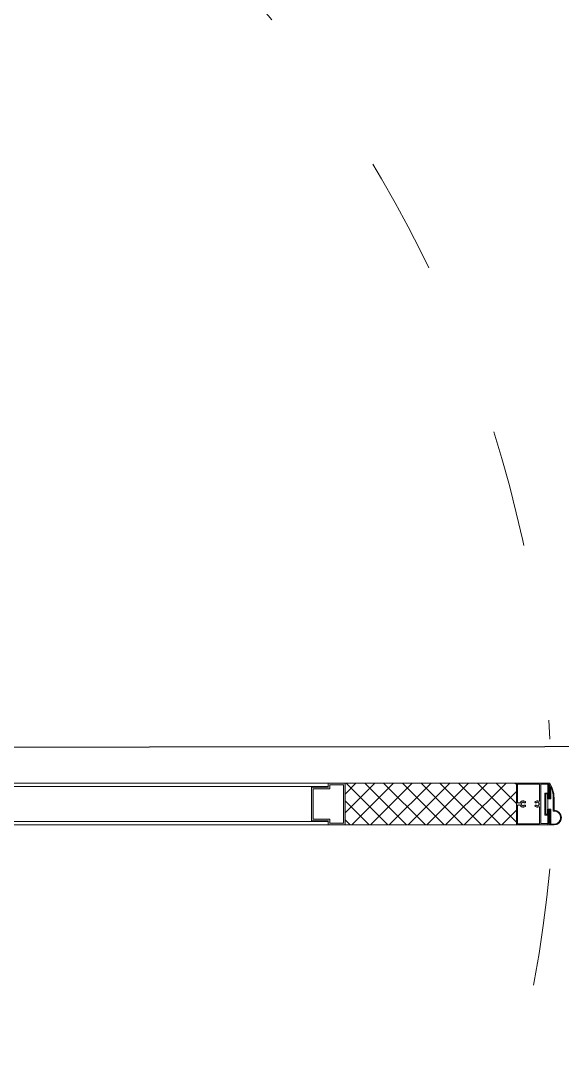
# Model space of a CAD drawing. Header units: millimetres. Extents: x -10496 to -5455, y -188 to 7293.
# Drawn here: x -6257.4 to -6202.2, y 5146.9 to 5253 of the extents above; entities that cross this region are included whole.
import ezdxf

# ---------------------------------------------------------------- set-up
doc = ezdxf.new("R2010")
doc.units = ezdxf.units.MM
doc.linetypes.add('ACAD_ISO03W100', pattern=[30, 12, -18])
for name, color, linetype in [('02_BEMASSUNG', 4, 'Continuous'), ('GJC ALAN', 2, 'Continuous'), ('İÇERİK1', 14, 'Continuous')]:
    doc.layers.add(name, color=color, linetype=linetype)
doc.layers.add('GJC_ölçüler', color=253, linetype='Continuous', lineweight=5)

# ---------------------------------------------------------------- blocks, each defined once
blk = doc.blocks.new('120 çarpma kapı')
at = {"lineweight": 9, "true_color": 0x000000}
h = blk.add_hatch(color=18, dxfattribs=at)
h.dxf.hatch_style = 1
h.paths.add_polyline_path([(3107.96, 15201.85), (3109.66, 15201.85), (3109.66, 15201.43), (3111.37, 15201.43), (3111.37, 15205.69), (3109.66, 15205.69), (3109.66, 15205.26), (3107.96, 15205.26)])
h.paths.add_polyline_path([(3108.13, 15202.02), (3109.83, 15202.02), (3109.83, 15201.6), (3111.2, 15201.6), (3111.2, 15205.52), (3109.83, 15205.52), (3109.83, 15205.09), (3108.13, 15205.09)], flags=16)
at = {"lineweight": 9, "true_color": 0xc7c8ca}
h = blk.add_hatch(color=9, dxfattribs=at)
h.dxf.hatch_style = 1
h.paths.add_polyline_path([(3130.33, 15205.69), (3130.31, 15205.67), (3130.28, 15205.69), (3130.07, 15205.69), (3130.04, 15205.67), (3130.02, 15205.69), (3129.8, 15205.69), (3129.78, 15205.67), (3129.75, 15205.69), (3129.54, 15205.69), (3129.51, 15205.67), (3129.49, 15205.69), (3129.27, 15205.69), (3129.25, 15205.67), (3129.22, 15205.69), (3129.01, 15205.69), (3128.98, 15205.67), (3128.96, 15205.69), (3128.89, 15205.69, 0.414214), (3128.85, 15205.65), (3128.85, 15201.47, 0.414214), (3128.89, 15201.43), (3128.96, 15201.43), (3128.98, 15201.45), (3129.01, 15201.43), (3129.22, 15201.43), (3129.25, 15201.45), (3129.27, 15201.43), (3129.49, 15201.43), (3129.51, 15201.45), (3129.54, 15201.43), (3129.75, 15201.43), (3129.78, 15201.45), (3129.8, 15201.43), (3130.02, 15201.43), (3130.04, 15201.45), (3130.07, 15201.43), (3130.28, 15201.43), (3130.31, 15201.45), (3130.33, 15201.43), (3130.55, 15201.43), (3130.57, 15201.45), (3130.6, 15201.43), (3130.81, 15201.43), (3130.84, 15201.45), (3130.86, 15201.43), (3131.07, 15201.43), (3131.1, 15201.45), (3131.13, 15201.43), (3131.34, 15201.43), (3131.36, 15201.45), (3131.39, 15201.43), (3131.6, 15201.43), (3131.63, 15201.45), (3131.65, 15201.43), (3131.87, 15201.43), (3131.89, 15201.45), (3131.92, 15201.43), (3132.13, 15201.43), (3132.16, 15201.45), (3132.18, 15201.43), (3132.24, 15201.43, 0.414214), (3132.26, 15201.45), (3132.26, 15202.92), (3132.16, 15202.92), (3132.14, 15202.92), (3132.14, 15201.58, -0.414214), (3132.11, 15201.55), (3131.33, 15201.55), (3131.33, 15205.56), (3132.11, 15205.56, -0.414214), (3132.14, 15205.54), (3132.14, 15204.2), (3132.16, 15204.2), (3132.26, 15204.2), (3132.26, 15205.67, 0.414214), (3132.24, 15205.69), (3132.18, 15205.69), (3132.16, 15205.67), (3132.13, 15205.69), (3131.92, 15205.69), (3131.89, 15205.67), (3131.87, 15205.69), (3131.65, 15205.69), (3131.63, 15205.67), (3131.6, 15205.69), (3131.39, 15205.69), (3131.36, 15205.67), (3131.34, 15205.69), (3131.13, 15205.69), (3131.1, 15205.67), (3131.07, 15205.69), (3130.86, 15205.69), (3130.84, 15205.67), (3130.81, 15205.69), (3130.6, 15205.69), (3130.57, 15205.67), (3130.55, 15205.69)])
h.paths.add_polyline_path([(3131.18, 15205.58, -0.414214), (3131.2, 15205.56), (3131.2, 15203.89, -0.561991), (3131.14, 15203.85, 0.306782), (3130.77, 15203.81, 1), (3130.88, 15203.68, -0.054412), (3130.91, 15203.7, 0.301481), (3130.91, 15203.72, -0.405143), (3130.92, 15203.74, -0.083097), (3130.98, 15203.75, -0.083097), (3131.05, 15203.74, -0.405143), (3131.06, 15203.72, 0.301481), (3131.06, 15203.7, -0.145709), (3131.13, 15203.64, 0.301473), (3131.15, 15203.63, -0.405144), (3131.17, 15203.62, -0.083419), (3131.18, 15203.56, -0.082774), (3131.17, 15203.5, -0.405142), (3131.15, 15203.48, 0.301489), (3131.13, 15203.48, -0.145709), (3131.06, 15203.41, 0.301481), (3131.06, 15203.39, -0.405143), (3131.05, 15203.37, -0.083097), (3130.98, 15203.36, -0.083097), (3130.92, 15203.37, -0.405143), (3130.91, 15203.39, 0.301481), (3130.91, 15203.41, -0.054412), (3130.88, 15203.43, 1), (3130.77, 15203.31, 0.306781), (3131.14, 15203.27, -0.561991), (3131.2, 15203.23), (3131.2, 15201.55, -0.414214), (3131.18, 15201.53), (3129, 15201.53, -0.414214), (3128.96, 15201.58), (3128.96, 15203.41, -0.414214), (3129, 15203.45), (3129.21, 15203.45, -0.306059), (3129.23, 15203.44, 0.514738), (3129.75, 15203.31, 1), (3129.64, 15203.43, -0.054412), (3129.61, 15203.41, 0.301481), (3129.61, 15203.39, -0.405143), (3129.6, 15203.37, -0.083097), (3129.53, 15203.36, -0.083097), (3129.47, 15203.37, -0.405143), (3129.46, 15203.39, 0.301481), (3129.46, 15203.41, -0.145709), (3129.39, 15203.48, 0.301473), (3129.37, 15203.48, -0.405144), (3129.35, 15203.5, -0.083419), (3129.34, 15203.56, -0.082774), (3129.35, 15203.62, -0.405142), (3129.37, 15203.63, 0.301489), (3129.39, 15203.64, -0.145709), (3129.46, 15203.7, 0.301481), (3129.46, 15203.72, -0.405143), (3129.47, 15203.74, -0.083097), (3129.53, 15203.75, -0.083097), (3129.6, 15203.74, -0.405143), (3129.61, 15203.72, 0.301481), (3129.61, 15203.7, -0.054412), (3129.64, 15203.68, 1), (3129.75, 15203.81, 0.514738), (3129.23, 15203.68, -0.306059), (3129.21, 15203.67), (3129, 15203.67, -0.414214), (3128.96, 15203.71), (3128.96, 15205.54, -0.414214), (3129, 15205.58)], flags=16)
h = blk.add_hatch(color=9, dxfattribs=at)
h.dxf.hatch_style = 1
h.paths.add_polyline_path([(3131.2, 15201.55), (3131.2, 15203.23, 0.561991), (3131.14, 15203.27, -0.306781), (3130.77, 15203.31, -1), (3130.88, 15203.43, 0.045173), (3130.9, 15203.42, -0.405963), (3130.91, 15203.39, 0.405143), (3130.92, 15203.37, 0.083097), (3130.98, 15203.36, 0.083097), (3131.05, 15203.37, 0.405143), (3131.06, 15203.39, -0.405963), (3131.07, 15203.42, 0.126935), (3131.13, 15203.47, -0.405953), (3131.15, 15203.48, 0.405142), (3131.17, 15203.5, 0.082774), (3131.18, 15203.56, 0.083419), (3131.17, 15203.62, 0.405144), (3131.15, 15203.63, -0.405974), (3131.13, 15203.64, 0.126932), (3131.07, 15203.7, -0.405963), (3131.06, 15203.72, 0.405143), (3131.05, 15203.74, 0.083097), (3130.98, 15203.75, 0.083097), (3130.92, 15203.74, 0.405143), (3130.91, 15203.72, -0.405963), (3130.9, 15203.7, 0.045173), (3130.88, 15203.68, -1), (3130.77, 15203.81, -0.306781), (3131.14, 15203.85, 0.561991), (3131.2, 15203.89), (3131.2, 15205.56, 0.414214), (3131.18, 15205.58), (3129, 15205.58, 0.414214), (3128.96, 15205.54), (3128.96, 15203.71, 0.414214), (3129, 15203.67), (3129.21, 15203.67, 0.306059), (3129.23, 15203.68, -0.514738), (3129.75, 15203.81, -1), (3129.64, 15203.68, 0.045173), (3129.62, 15203.7, -0.405963), (3129.61, 15203.72, 0.405143), (3129.6, 15203.74, 0.083097), (3129.53, 15203.75, 0.083097), (3129.47, 15203.74, 0.405143), (3129.46, 15203.72, -0.405963), (3129.45, 15203.7, 0.126935), (3129.39, 15203.64, -0.405953), (3129.37, 15203.63, 0.405142), (3129.35, 15203.62, 0.082774), (3129.34, 15203.56, 0.083419), (3129.35, 15203.5, 0.405144), (3129.37, 15203.48, -0.405974), (3129.39, 15203.47, 0.126932), (3129.45, 15203.42, -0.405963), (3129.46, 15203.39, 0.405143), (3129.47, 15203.37, 0.083097), (3129.53, 15203.36, 0.083097), (3129.6, 15203.37, 0.405143), (3129.61, 15203.39, -0.405963), (3129.62, 15203.42, 0.045173), (3129.64, 15203.43, -1), (3129.75, 15203.31, -0.514738), (3129.23, 15203.44, 0.306059), (3129.21, 15203.45), (3129, 15203.45, 0.414214), (3128.96, 15203.41), (3128.96, 15201.58, 0.414214), (3129, 15201.53), (3131.18, 15201.53, 0.414214)], flags=17)
h.paths.add_polyline_path([(3131.2, 15201.55, -0.414214), (3131.18, 15201.53), (3129, 15201.53, -0.414214), (3128.96, 15201.58), (3128.96, 15203.41, -0.414214), (3129, 15203.45), (3129.21, 15203.45, -0.306059), (3129.23, 15203.44, 0.514738), (3129.75, 15203.31, 1), (3129.64, 15203.43, -0.054412), (3129.61, 15203.41, 0.301481), (3129.61, 15203.39, -0.405143), (3129.6, 15203.37, -0.083097), (3129.53, 15203.36, -0.083097), (3129.47, 15203.37, -0.405143), (3129.46, 15203.39, 0.301481), (3129.46, 15203.41, -0.145709), (3129.39, 15203.48, 0.301473), (3129.37, 15203.48, -0.405144), (3129.35, 15203.5, -0.083419), (3129.34, 15203.56, -0.082774), (3129.35, 15203.62, -0.405142), (3129.37, 15203.63, 0.301489), (3129.39, 15203.64, -0.145709), (3129.46, 15203.7, 0.301481), (3129.46, 15203.72, -0.405143), (3129.47, 15203.74, -0.083097), (3129.53, 15203.75, -0.083097), (3129.6, 15203.74, -0.405143), (3129.61, 15203.72, 0.301481), (3129.61, 15203.7, -0.054412), (3129.64, 15203.68, 1), (3129.75, 15203.81, 0.514738), (3129.23, 15203.68, -0.306059), (3129.21, 15203.67), (3129, 15203.67, -0.414214), (3128.96, 15203.71), (3128.96, 15205.54, -0.414214), (3129, 15205.58), (3131.18, 15205.58, -0.414214), (3131.2, 15205.56), (3131.2, 15203.89, -0.561991), (3131.14, 15203.85, 0.306782), (3130.77, 15203.81, 1), (3130.88, 15203.68, -0.054412), (3130.91, 15203.7, 0.301481), (3130.91, 15203.72, -0.405143), (3130.92, 15203.74, -0.083097), (3130.98, 15203.75, -0.083097), (3131.05, 15203.74, -0.405143), (3131.06, 15203.72, 0.301481), (3131.06, 15203.7, -0.145709), (3131.13, 15203.64, 0.301473), (3131.15, 15203.63, -0.405144), (3131.17, 15203.62, -0.083419), (3131.18, 15203.56, -0.082774), (3131.17, 15203.5, -0.405142), (3131.15, 15203.48, 0.301489), (3131.13, 15203.48, -0.145709), (3131.06, 15203.41, 0.301481), (3131.06, 15203.39, -0.405143), (3131.05, 15203.37, -0.083097), (3130.98, 15203.36, -0.083097), (3130.92, 15203.37, -0.405143), (3130.91, 15203.39, 0.301481), (3130.91, 15203.41, -0.054412), (3130.88, 15203.43, 1), (3130.77, 15203.31, 0.306781), (3131.14, 15203.27, -0.561991), (3131.2, 15203.23)], flags=17)
at = {"lineweight": 9, "true_color": 0x000000}
h = blk.add_hatch(color=18, dxfattribs=at)
h.dxf.hatch_style = 1
h.paths.add_polyline_path([(3132.26, 15204.18), (3132.09, 15204.18), (3132.09, 15204.69), (3131.75, 15204.69), (3131.75, 15202.44), (3132.09, 15202.44), (3132.09, 15202.95), (3132.26, 15202.95), (3132.26, 15201.43, 0.149126), (3132.69, 15203.19), (3132.69, 15204.2, 1), (3132.69, 15205.7), (3132.26, 15205.7)])
h.paths.add_polyline_path([(3132.35, 15205.61), (3132.69, 15205.61, -1.062317), (3132.6, 15204.29), (3132.6, 15203.19, -0.120241), (3132.35, 15201.78), (3132.35, 15203.03), (3132.01, 15203.03), (3132.01, 15202.52), (3131.84, 15202.52), (3131.84, 15204.61), (3132.01, 15204.61), (3132.01, 15204.09), (3132.35, 15204.09)], flags=16)
at = {"lineweight": 9}
for p, q in [((3012.11, 15205.69), (3132.04, 15205.69)), ((3034.93, 15205.69), (3109.66, 15205.69)), ((3109.66, 15205.69), (3109.66, 15205.35)), ((3111.37, 15205.69), (3109.66, 15205.69)), ((3109.66, 15205.69), (3109.66, 15205.26)), ((3111.37, 15201.43), (3111.37, 15205.69)), ((3111.37, 15205.69), (3128.85, 15205.69)), ((3111.37, 15201.43), (3111.37, 15205.69)), ((3128.85, 15205.69), (3128.85, 15201.43)), ((3132.04, 15205.69), (3132.04, 15201.43)), ((3132.69, 15205.7), (3132.26, 15205.7)), ((3132.26, 15204.18), (3132.26, 15205.7)), ((3132.69, 15205.61), (3132.35, 15205.61)), ((3132.35, 15204.09), (3132.35, 15205.61)), ((3109.66, 15205.35), (3034.93, 15205.35)), ((3109.66, 15205.26), (3107.96, 15205.26)), ((3107.96, 15205.26), (3107.96, 15201.85)), ((3109.83, 15205.09), (3108.13, 15205.09)), ((3108.13, 15205.09), (3108.13, 15202.02)), ((3111.2, 15205.52), (3109.83, 15205.52)), ((3109.83, 15205.52), (3109.83, 15205.09)), ((3111.2, 15201.6), (3111.2, 15205.52)), ((3132.09, 15204.69), (3131.75, 15204.69)), ((3131.75, 15204.69), (3131.75, 15202.44)), ((3132.01, 15204.61), (3131.84, 15204.61)), ((3131.84, 15204.61), (3131.84, 15202.52)), ((3132.01, 15204.09), (3132.01, 15204.61)), ((3132.09, 15204.18), (3132.09, 15204.69)), ((3132.35, 15204.09), (3132.01, 15204.09)), ((3132.26, 15204.18), (3132.09, 15204.18)), ((3132.6, 15204.29), (3132.6, 15203.19)), ((3132.69, 15204.2), (3132.69, 15203.19)), ((3132.09, 15202.44), (3131.75, 15202.44)), ((3132.01, 15202.52), (3131.84, 15202.52)), ((3132.35, 15203.03), (3132.01, 15203.03)), ((3132.01, 15203.03), (3132.01, 15202.52)), ((3132.26, 15202.95), (3132.09, 15202.95)), ((3132.09, 15202.95), (3132.09, 15202.44)), ((3132.26, 15202.95), (3132.26, 15201.43)), ((3132.35, 15203.03), (3132.35, 15201.78)), ((3132.04, 15201.43), (3012.11, 15201.43)), ((3109.66, 15201.77), (3034.93, 15201.77)), ((3034.93, 15201.43), (3109.66, 15201.43)), ((3107.96, 15201.85), (3109.66, 15201.85)), ((3108.13, 15202.02), (3109.83, 15202.02)), ((3109.66, 15201.85), (3109.66, 15201.43)), ((3109.66, 15201.43), (3109.66, 15201.77)), ((3109.66, 15201.43), (3111.37, 15201.43)), ((3109.83, 15202.02), (3109.83, 15201.6)), ((3109.83, 15201.6), (3111.2, 15201.6)), ((3128.85, 15201.43), (3111.37, 15201.43))]:
    blk.add_line(p, q, dxfattribs=at)
at = {"color": 40, "linetype": 'Continuous', "lineweight": 9, "true_color": 0xf8d731}
for p, q in [((3111.37, 15205.16), (3111.9, 15205.69)), ((3111.37, 15203.24), (3113.82, 15205.69)), ((3111.47, 15201.43), (3115.73, 15205.69)), ((3116.31, 15201.43), (3112.05, 15205.69)), ((3113.38, 15201.43), (3117.64, 15205.69)), ((3118.22, 15201.43), (3113.96, 15205.69)), ((3115.29, 15201.43), (3119.56, 15205.69)), ((3120.14, 15201.43), (3115.88, 15205.69)), ((3117.21, 15201.43), (3121.47, 15205.69)), ((3122.05, 15201.43), (3117.79, 15205.69)), ((3119.12, 15201.43), (3123.39, 15205.69)), ((3123.97, 15201.43), (3119.7, 15205.69)), ((3121.04, 15201.43), (3125.3, 15205.69)), ((3125.88, 15201.43), (3121.62, 15205.69)), ((3122.95, 15201.43), (3127.22, 15205.69)), ((3127.8, 15201.43), (3123.53, 15205.69)), ((3128.85, 15202.29), (3125.45, 15205.69)), ((3128.85, 15204.2), (3127.36, 15205.69)), ((3124.87, 15201.43), (3128.85, 15205.41)), ((3114.4, 15201.43), (3111.37, 15204.45)), ((3126.78, 15201.43), (3128.85, 15203.5)), ((3112.48, 15201.43), (3111.37, 15202.54)), ((3128.7, 15201.43), (3128.85, 15201.58))]:
    blk.add_line(p, q, dxfattribs=at)
at = {"lineweight": 9}
for centre, radius, start, end in [((3132.69, 15204.95), 0.665, 262.8546, 89.7777), ((3132.69, 15204.95), 0.748, 270, 90), ((3129.59, 15203.01), 3.1, 329.4196, 3.3468), ((3129.59, 15203.01), 3.02, 335.9982, 3.4237)]:
    blk.add_arc(centre, radius, start, end, dxfattribs=at)
at = {"layer": '02_BEMASSUNG', "linetype": 'ACAD_ISO03W100', "lineweight": 9}
for centre, radius, start, end in [((2998.63, 15197.41), 134.24, 5.4498, 82.4044), ((3004.25, 15204.3), 128.23, 275.4267, 356.7191)]:
    blk.add_arc(centre, radius, start, end, dxfattribs=at)
at = {"layer": 'İÇERİK1', "color": 0, "lineweight": 9}
for p, q in [((3128.85, 15205.65), (3128.85, 15201.47)), ((3128.96, 15205.69), (3128.89, 15205.69)), ((3128.98, 15205.67), (3128.96, 15205.69)), ((3129.01, 15205.69), (3128.98, 15205.67)), ((3131.18, 15205.58), (3129, 15205.58)), ((3129.22, 15205.69), (3129.01, 15205.69)), ((3129.25, 15205.67), (3129.22, 15205.69)), ((3129.27, 15205.69), (3129.25, 15205.67)), ((3129.49, 15205.69), (3129.27, 15205.69)), ((3129.51, 15205.67), (3129.49, 15205.69)), ((3129.54, 15205.69), (3129.51, 15205.67)), ((3129.75, 15205.69), (3129.54, 15205.69)), ((3129.78, 15205.67), (3129.75, 15205.69)), ((3129.8, 15205.69), (3129.78, 15205.67)), ((3130.02, 15205.69), (3129.8, 15205.69)), ((3130.04, 15205.67), (3130.02, 15205.69)), ((3130.07, 15205.69), (3130.04, 15205.67)), ((3130.28, 15205.69), (3130.07, 15205.69)), ((3130.31, 15205.67), (3130.28, 15205.69)), ((3130.33, 15205.69), (3130.31, 15205.67)), ((3130.55, 15205.69), (3130.33, 15205.69)), ((3130.57, 15205.67), (3130.55, 15205.69)), ((3130.6, 15205.69), (3130.57, 15205.67)), ((3130.81, 15205.69), (3130.6, 15205.69)), ((3130.84, 15205.67), (3130.81, 15205.69)), ((3130.86, 15205.69), (3130.84, 15205.67)), ((3131.07, 15205.69), (3130.86, 15205.69)), ((3131.1, 15205.67), (3131.07, 15205.69)), ((3131.13, 15205.69), (3131.1, 15205.67)), ((3131.34, 15205.69), (3131.13, 15205.69)), ((3131.36, 15205.67), (3131.34, 15205.69)), ((3131.39, 15205.69), (3131.36, 15205.67)), ((3131.6, 15205.69), (3131.39, 15205.69)), ((3131.63, 15205.67), (3131.6, 15205.69)), ((3131.65, 15205.69), (3131.63, 15205.67)), ((3131.87, 15205.69), (3131.65, 15205.69)), ((3131.89, 15205.67), (3131.87, 15205.69)), ((3131.92, 15205.69), (3131.89, 15205.67)), ((3132.13, 15205.69), (3131.92, 15205.69)), ((3132.16, 15205.67), (3132.13, 15205.69)), ((3132.18, 15205.69), (3132.16, 15205.67)), ((3132.24, 15205.69), (3132.18, 15205.69)), ((3132.26, 15204.2), (3132.26, 15205.67)), ((3128.96, 15205.54), (3128.96, 15203.71)), ((3131.2, 15203.89), (3131.2, 15205.56)), ((3131.33, 15201.55), (3131.33, 15205.56)), ((3131.33, 15205.56), (3132.11, 15205.56)), ((3132.14, 15205.54), (3132.14, 15204.2)), ((3129, 15203.67), (3129.21, 15203.67)), ((3129.21, 15203.45), (3129, 15203.45)), ((3132.14, 15204.2), (3132.16, 15204.2)), ((3132.16, 15204.2), (3132.26, 15204.2)), ((3128.96, 15203.41), (3128.96, 15201.58)), ((3131.2, 15201.55), (3131.2, 15203.23)), ((3132.16, 15202.92), (3132.14, 15202.92)), ((3132.14, 15202.92), (3132.14, 15201.58)), ((3132.26, 15202.92), (3132.16, 15202.92)), ((3132.26, 15201.45), (3132.26, 15202.92)), ((3128.89, 15201.43), (3128.96, 15201.43)), ((3128.96, 15201.43), (3128.98, 15201.45)), ((3128.98, 15201.45), (3129.01, 15201.43)), ((3129, 15201.53), (3131.18, 15201.53)), ((3129.01, 15201.43), (3129.22, 15201.43)), ((3129.22, 15201.43), (3129.25, 15201.45)), ((3129.25, 15201.45), (3129.27, 15201.43)), ((3129.27, 15201.43), (3129.49, 15201.43)), ((3129.49, 15201.43), (3129.51, 15201.45)), ((3129.51, 15201.45), (3129.54, 15201.43)), ((3129.54, 15201.43), (3129.75, 15201.43)), ((3129.75, 15201.43), (3129.78, 15201.45)), ((3129.78, 15201.45), (3129.8, 15201.43)), ((3129.8, 15201.43), (3130.02, 15201.43)), ((3130.02, 15201.43), (3130.04, 15201.45)), ((3130.04, 15201.45), (3130.07, 15201.43)), ((3130.07, 15201.43), (3130.28, 15201.43)), ((3130.28, 15201.43), (3130.31, 15201.45)), ((3130.31, 15201.45), (3130.33, 15201.43)), ((3130.33, 15201.43), (3130.55, 15201.43)), ((3130.55, 15201.43), (3130.57, 15201.45)), ((3130.57, 15201.45), (3130.6, 15201.43)), ((3130.6, 15201.43), (3130.81, 15201.43)), ((3130.81, 15201.43), (3130.84, 15201.45)), ((3130.84, 15201.45), (3130.86, 15201.43)), ((3130.86, 15201.43), (3131.07, 15201.43)), ((3131.07, 15201.43), (3131.1, 15201.45)), ((3131.1, 15201.45), (3131.13, 15201.43)), ((3131.13, 15201.43), (3131.34, 15201.43)), ((3132.11, 15201.55), (3131.33, 15201.55)), ((3131.34, 15201.43), (3131.36, 15201.45)), ((3131.36, 15201.45), (3131.39, 15201.43)), ((3131.39, 15201.43), (3131.6, 15201.43)), ((3131.6, 15201.43), (3131.63, 15201.45)), ((3131.63, 15201.45), (3131.65, 15201.43)), ((3131.65, 15201.43), (3131.87, 15201.43)), ((3131.87, 15201.43), (3131.89, 15201.45)), ((3131.89, 15201.45), (3131.92, 15201.43)), ((3131.92, 15201.43), (3132.13, 15201.43)), ((3132.13, 15201.43), (3132.16, 15201.45)), ((3132.16, 15201.45), (3132.18, 15201.43)), ((3132.18, 15201.43), (3132.24, 15201.43))]:
    blk.add_line(p, q, dxfattribs=at)
for centre, radius, start, end in [((3128.89, 15205.65), 0.0426, 90, 180), ((3129, 15205.54), 0.0426, 90, 180), ((3131.18, 15205.56), 0.0213, 0, 90), ((3132.24, 15205.67), 0.0213, 0, 90), ((3132.11, 15205.54), 0.0256, 0, 90), ((3129, 15203.71), 0.0426, 180, 270), ((3129, 15203.41), 0.0426, 90, 180), ((3129.21, 15203.69), 0.0256, 270, 338.0687), ((3129.21, 15203.43), 0.0256, 21.9313, 90), ((3129.53, 15203.56), 0.328, 49.1223, 158.0687), ((3129.53, 15203.56), 0.195, 160.9996, 179.9268), ((3129.53, 15203.56), 0.195, 179.9268, 199.0008), ((3129.37, 15203.62), 0.0166, 72.7799, 160.9996), ((3129.37, 15203.5), 0.0166, 199.0008, 287.2209), ((3129.38, 15203.65), 0.0166, 252.7799, 341.1592), ((3129.38, 15203.47), 0.0166, 18.8373, 107.2209), ((3129.53, 15203.56), 0.166, 120.5319, 149.4686), ((3129.53, 15203.56), 0.166, 210.5321, 239.4681), ((3129.44, 15203.72), 0.0166, 288.8393, 17.2207), ((3129.48, 15203.73), 0.0166, 109.0008, 197.2207), ((3129.53, 15203.56), 0.195, 90, 109.0008), ((3129.53, 15203.56), 0.195, 70.9992, 90), ((3129.59, 15203.73), 0.0166, 342.7793, 70.9992), ((3129.62, 15203.72), 0.0166, 162.7793, 251.1607), ((3129.53, 15203.56), 0.166, 49.1223, 59.4681), ((3129.7, 15203.75), 0.081, 229.1222, 49.1225), ((3129.7, 15203.37), 0.081, 310.8776, 130.8777), ((3130.82, 15203.75), 0.081, 130.8773, 310.878), ((3130.82, 15203.37), 0.081, 49.1223, 229.1224), ((3130.98, 15203.56), 0.328, 62.6576, 130.8777), ((3130.98, 15203.56), 0.166, 120.5319, 130.8777), ((3130.89, 15203.72), 0.0166, 288.8393, 17.2207), ((3130.93, 15203.73), 0.0166, 109.0008, 197.2207), ((3130.98, 15203.56), 0.195, 90, 109.0008), ((3130.98, 15203.56), 0.195, 70.9992, 90), ((3131.04, 15203.73), 0.0166, 342.7793, 70.9992), ((3131.07, 15203.72), 0.0166, 162.7793, 251.1607), ((3130.98, 15203.56), 0.166, 30.5321, 59.4681), ((3130.98, 15203.56), 0.166, 300.5319, 329.4686), ((3131.14, 15203.65), 0.0166, 198.8373, 287.2209), ((3131.14, 15203.47), 0.0166, 72.7799, 161.1592), ((3131.15, 15203.89), 0.0426, 242.6576, 0), ((3131.15, 15203.62), 0.0166, 19.0008, 107.2209), ((3131.15, 15203.5), 0.0166, 252.7799, 340.9996), ((3130.98, 15203.56), 0.195, 359.9268, 19.0008), ((3130.98, 15203.56), 0.195, 340.9996, 359.9268), ((3129.53, 15203.56), 0.328, 201.9313, 310.8777), ((3129.44, 15203.4), 0.0166, 342.7793, 71.1607), ((3129.48, 15203.39), 0.0166, 162.7793, 250.9992), ((3129.53, 15203.56), 0.195, 250.9992, 270), ((3129.53, 15203.56), 0.195, 270, 289.0008), ((3129.59, 15203.39), 0.0166, 289.0008, 17.2207), ((3129.62, 15203.4), 0.0166, 108.8393, 197.2207), ((3129.53, 15203.56), 0.166, 300.5319, 310.8777), ((3130.98, 15203.56), 0.328, 229.1223, 297.3424), ((3130.98, 15203.56), 0.166, 229.1223, 239.4681), ((3130.89, 15203.4), 0.0166, 342.7793, 71.1607), ((3130.93, 15203.39), 0.0166, 162.7793, 250.9992), ((3130.98, 15203.56), 0.195, 250.9992, 270), ((3130.98, 15203.56), 0.195, 270, 289.0008), ((3131.04, 15203.39), 0.0166, 289.0008, 17.2207), ((3131.07, 15203.4), 0.0166, 108.8393, 197.2207), ((3131.15, 15203.23), 0.0426, 0, 117.3424), ((3128.89, 15201.47), 0.0426, 180, 270), ((3129, 15201.58), 0.0426, 180, 270), ((3131.18, 15201.55), 0.0213, 270, 0), ((3132.11, 15201.58), 0.0256, 270, 0), ((3132.24, 15201.45), 0.0213, 270, 0)]:
    blk.add_arc(centre, radius, start, end, dxfattribs=at)

msp = doc.modelspace()

# ---------------------------------------------------------------- linework, layer by layer
at = {"layer": 'GJC ALAN', "color": 40, "lineweight": 30, "true_color": 0xf8d731}
msp.add_lwpolyline([(-6407.63, 5840.14), (-6405.53, 5178.79), (-6042.77, 5179.1), (-6042.17, 5732.73), (-6134.81, 5759.96), (-6139.09, 5745.4), (-6229.28, 5771.9), (-6225, 5786.46)], close=True, dxfattribs=at)

# ---------------------------------------------------------------- block references
at = {"layer": 'GJC_ölçüler', "xscale": -1, "rotation": 180}
msp.add_blockref('120 çarpma kapı', (-9335.71, 20376.67), dxfattribs=at)

doc.saveas('drawing.dxf')
